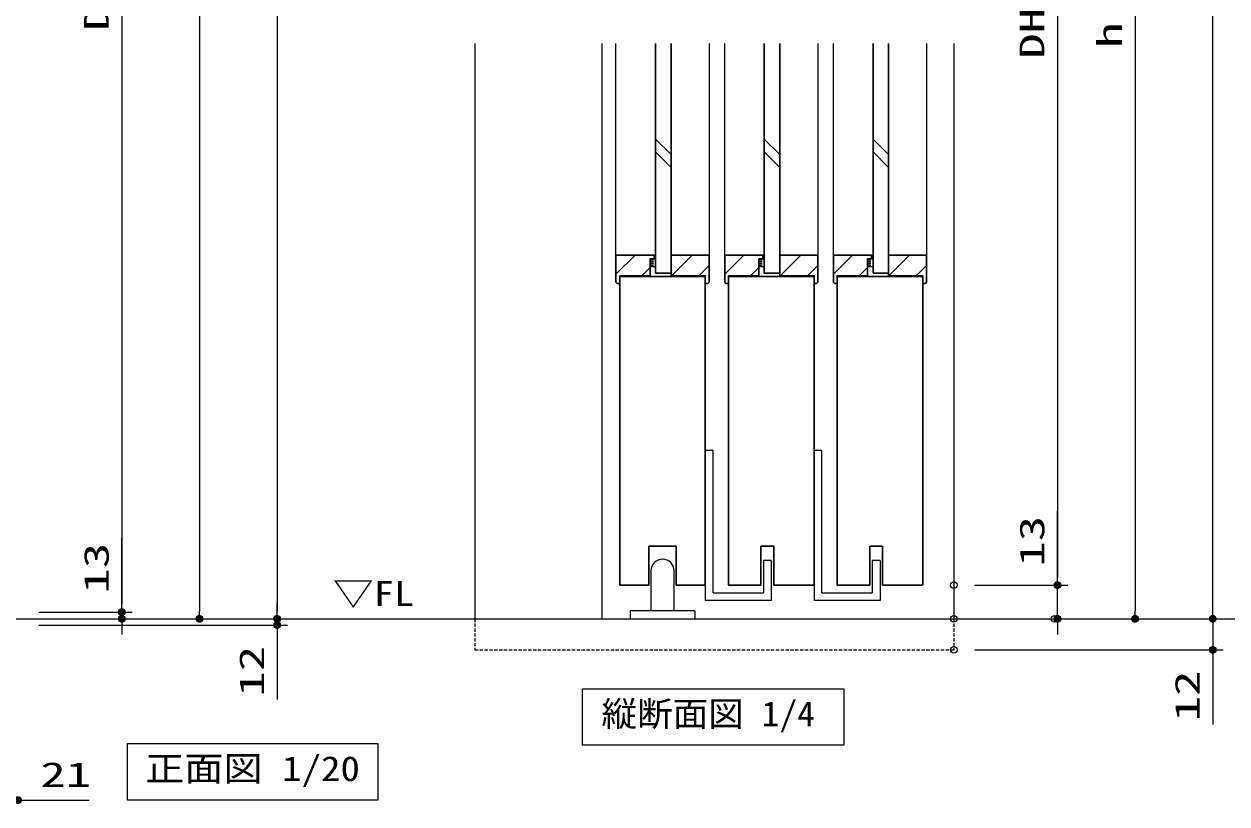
# Model space of a CAD drawing. Units: millimetres, scale not verified. Extents: x -1306 to 1306, y -607 to 607.
# Drawn here: x -709.5 to -244.9, y -83 to 218.1 of the extents above; entities that cross this region are included whole.
import ezdxf
from ezdxf.enums import TextEntityAlignment as Align

# ---------------------------------------------------------------- set-up
doc = ezdxf.new("R2010")
doc.units = ezdxf.units.MM
doc.header["$LTSCALE"] = 5
doc.header["$PDMODE"] = 32
doc.header["$PDSIZE"] = 2.5
doc.linetypes.add('USER2', pattern=[0.375, 0.25, -0.125])
for name, color, linetype, lineweight in [('0-1_線(黄)', 2, 'Continuous', 15), ('0-B_点線(水)', 6, 'USER2', 9), ('0-D_線(白)', 7, 'Continuous', 30), ('1-0_線(水)', 4, 'Continuous', 9), ('1-1_寸法線', 3, 'Continuous', 13), ('1-2_ハッチング', 6, 'Continuous', 9), ('1-4_DEFPOINTS', 7, 'Continuous', 5), ('1-5_0', 3, 'Continuous', 25), ('1-6_点線(黄)', 2, 'USER2', 15)]:
    doc.layers.add(name, color=color, linetype=linetype, lineweight=lineweight)
doc.styles.add('ＭＳ ゴシック', font='')
doc.styles.get('ＭＳ ゴシック').set_extended_font_data('MS Gothic')

# ---------------------------------------------------------------- blocks, each defined once
blk = doc.blocks.new('_DOT')
at = {"layer": '1-5_0'}
blk.add_line((-2.5, 0), (-5, 0), dxfattribs=at)
for points in [[(0, 0), (-2.5, 0), (-2.48, 0.313)], [(0, 0), (-2.48, -0.313), (-2.5, 0)], [(0, 0), (-2.48, 0.313), (-2.421, 0.622)], [(0, 0), (-2.421, -0.622), (-2.48, -0.313)], [(0, 0), (-2.421, 0.622), (-2.324, 0.92)], [(0, 0), (-2.324, -0.92), (-2.421, -0.622)], [(0, 0), (-2.324, 0.92), (-2.191, 1.204)], [(0, 0), (-2.191, -1.204), (-2.324, -0.92)], [(0, 0), (-2.191, 1.204), (-2.023, 1.469)], [(0, 0), (-2.023, -1.469), (-2.191, -1.204)], [(0, 0), (-2.023, 1.469), (-1.822, 1.711)], [(0, 0), (-1.822, -1.711), (-2.023, -1.469)], [(0, 0), (-1.822, 1.711), (-1.594, 1.926)], [(0, 0), (-1.594, -1.926), (-1.822, -1.711)], [(0, 0), (-1.594, 1.926), (-1.34, 2.111)], [(0, 0), (-1.34, -2.111), (-1.594, -1.926)], [(0, 0), (-1.34, 2.111), (-1.064, 2.262)], [(0, 0), (-1.064, -2.262), (-1.34, -2.111)], [(0, 0), (-1.064, 2.262), (-0.773, 2.378)], [(0, 0), (-0.773, -2.378), (-1.064, -2.262)], [(0, 0), (-0.773, 2.378), (-0.468, 2.456)], [(0, 0), (-0.468, -2.456), (-0.773, -2.378)], [(0, 0), (-0.468, 2.456), (-0.157, 2.495)], [(0, 0), (-0.157, -2.495), (-0.468, -2.456)], [(0, 0), (-0.157, 2.495), (0.157, 2.495)], [(0, 0), (0.157, -2.495), (-0.157, -2.495)], [(0, 0), (0.157, 2.495), (0.468, 2.456)], [(0, 0), (0.468, 2.456), (0.773, 2.378)], [(0, 0), (0.773, 2.378), (1.064, 2.262)], [(0, 0), (1.064, 2.262), (1.34, 2.111)], [(0, 0), (1.34, 2.111), (1.594, 1.926)], [(0, 0), (1.594, 1.926), (1.822, 1.711)], [(0, 0), (1.822, 1.711), (2.023, 1.469)], [(0, 0), (2.023, 1.469), (2.191, 1.204)], [(0, 0), (2.191, 1.204), (2.324, 0.92)], [(0, 0), (2.324, 0.92), (2.421, 0.622)], [(0, 0), (2.421, 0.622), (2.48, 0.313)], [(0, 0), (2.48, 0.313), (2.5, 0)], [(0, 0), (0.468, -2.456), (0.157, -2.495)], [(0, 0), (0.773, -2.378), (0.468, -2.456)], [(0, 0), (1.064, -2.262), (0.773, -2.378)], [(0, 0), (1.34, -2.111), (1.064, -2.262)], [(0, 0), (1.594, -1.926), (1.34, -2.111)], [(0, 0), (1.822, -1.711), (1.594, -1.926)], [(0, 0), (2.023, -1.469), (1.822, -1.711)], [(0, 0), (2.191, -1.204), (2.023, -1.469)], [(0, 0), (2.324, -0.92), (2.191, -1.204)], [(0, 0), (2.421, -0.622), (2.324, -0.92)], [(0, 0), (2.48, -0.313), (2.421, -0.622)], [(0, 0), (2.5, 0), (2.48, -0.313)]]:
    blk.add_solid(points, dxfattribs=at)

msp = doc.modelspace()

# ---------------------------------------------------------------- linework, layer by layer
at = {"layer": '0-1_線(黄)'}
msp.add_line((-1235.241, -11.552), (-225.69, -11.552), dxfattribs=at)
for points in [[(-493.728, -38.552), (-392.878, -38.552), (-392.878, -60.387), (-493.728, -60.387)], [(-669.49, -59.717), (-572.875, -59.717), (-572.875, -81.552), (-669.49, -81.552)]]:
    msp.add_lwpolyline(points, close=True, dxfattribs=at)
at = {"layer": '0-B_点線(水)'}
for p, q in [((-467.662, 127.082), (-465.562, 127.082)), ((-467.662, 126.457), (-465.562, 126.457)), ((-467.662, 125.832), (-465.562, 125.832)), ((-425.662, 127.082), (-423.562, 127.082)), ((-425.662, 126.457), (-423.562, 126.457)), ((-425.662, 125.832), (-423.562, 125.832)), ((-383.662, 127.082), (-381.562, 127.082)), ((-383.662, 126.457), (-381.562, 126.457)), ((-383.662, 125.832), (-381.562, 125.832)), ((-467.662, 125.207), (-465.562, 125.207)), ((-467.662, 124.582), (-465.562, 124.582)), ((-425.662, 125.207), (-423.562, 125.207)), ((-425.662, 124.582), (-423.562, 124.582)), ((-383.662, 125.207), (-381.562, 125.207)), ((-383.662, 124.582), (-381.562, 124.582))]:
    msp.add_line(p, q, dxfattribs=at)
at = {"layer": '0-D_線(白)'}
for p, q in [((-465.562, 121.948), (-465.562, 210.637)), ((-423.562, 121.948), (-423.562, 210.637)), ((-381.562, 121.948), (-381.562, 210.637)), ((-479.362, 120.948), (-479.362, 1.469)), ((-437.362, 120.948), (-437.362, 1.469)), ((-395.362, 120.948), (-395.362, 1.469)), ((-480.862, 118.448), (-480.362, 117.948)), ((-480.362, 117.948), (-479.362, 117.948)), ((-479.362, 120.698), (-446.362, 120.698)), ((-446.362, 117.948), (-445.362, 117.948)), ((-446.361, 117.948), (-446.361, 1.448)), ((-444.862, 118.448), (-445.362, 117.948)), ((-438.862, 118.448), (-438.362, 117.948)), ((-438.362, 117.948), (-437.362, 117.948)), ((-437.362, 120.698), (-404.362, 120.698)), ((-404.362, 117.948), (-403.362, 117.948)), ((-404.361, 117.948), (-404.361, 1.448)), ((-402.862, 118.448), (-403.362, 117.948)), ((-396.862, 118.448), (-396.362, 117.948)), ((-396.362, 117.948), (-395.362, 117.948)), ((-395.362, 120.698), (-362.362, 120.698)), ((-362.362, 117.948), (-361.362, 117.948)), ((-362.361, 117.948), (-362.361, 1.448)), ((-360.862, 118.448), (-361.362, 117.948)), ((-468.112, 1.469), (-479.362, 1.469)), ((-446.362, 1.469), (-457.612, 1.469)), ((-424.862, 1.469), (-437.362, 1.469)), ((-404.362, 1.469), (-419.862, 1.469)), ((-395.362, 1.469), (-382.862, 1.469)), ((-377.862, 1.469), (-362.562, 1.469))]:
    msp.add_line(p, q, dxfattribs=at)
for points in [[(-465.562, 121.948), (-459.562, 121.948), (-459.562, 210.637)], [(-423.562, 121.948), (-417.562, 121.948), (-417.562, 210.637)], [(-381.562, 121.948), (-375.562, 121.948), (-375.562, 210.637)], [(-466.162, 127.448), (-466.162, 128.948), (-480.862, 128.948), (-480.862, 118.448)], [(-466.162, 127.448), (-467.662, 127.448), (-467.662, 120.948)], [(-466.162, 127.448), (-467.662, 127.448), (-467.662, 124.448)], [(-444.862, 118.448), (-444.862, 128.948), (-459.562, 128.948), (-459.562, 120.948)], [(-424.162, 127.448), (-424.162, 128.948), (-438.862, 128.948), (-438.862, 118.448)], [(-424.162, 127.448), (-425.662, 127.448), (-425.662, 120.948)], [(-424.162, 127.448), (-425.662, 127.448), (-425.662, 124.448)], [(-402.862, 118.448), (-402.862, 128.948), (-417.562, 128.948), (-417.562, 120.948)], [(-382.162, 127.448), (-382.162, 128.948), (-396.862, 128.948), (-396.862, 118.448)], [(-382.162, 127.448), (-383.662, 127.448), (-383.662, 120.948)], [(-382.162, 127.448), (-383.662, 127.448), (-383.662, 124.448)], [(-360.862, 118.448), (-360.862, 128.948), (-375.562, 128.948), (-375.562, 120.948)], [(-479.362, 117.948), (-479.362, 120.948), (-467.662, 120.948)], [(-446.362, 117.948), (-446.362, 120.948), (-459.562, 120.948)], [(-437.362, 117.948), (-437.362, 120.948), (-425.662, 120.948)], [(-404.362, 117.948), (-404.362, 120.948), (-417.562, 120.948)], [(-395.362, 117.948), (-395.362, 120.948), (-383.662, 120.948)], [(-362.362, 117.948), (-362.362, 120.948), (-375.562, 120.948)], [(-457.612, 1.469), (-457.612, 16.469), (-468.112, 16.469), (-468.112, 1.469)], [(-424.862, 1.469), (-424.862, 16.469), (-419.862, 16.469), (-419.862, 1.469)], [(-382.862, 1.469), (-382.862, 16.469), (-377.862, 16.469), (-377.862, 1.469)]]:
    msp.add_lwpolyline(points, dxfattribs=at)
at = {"layer": '1-0_線(水)'}
for p, q in [((-535.361, 210.637), (-535.361, -11.552)), ((-486.361, 210.637), (-486.361, -11.552)), ((-480.862, 128.948), (-480.862, 210.637)), ((-444.862, 210.637), (-444.862, 128.948)), ((-438.862, 128.948), (-438.862, 210.637)), ((-402.862, 210.637), (-402.862, 128.948)), ((-396.862, 128.948), (-396.862, 210.637)), ((-360.862, 210.637), (-360.862, 128.948)), ((-350.361, 210.637), (-350.361, -11.552)), ((-459.562, 167.746), (-465.562, 173.746)), ((-417.562, 167.746), (-423.562, 173.746)), ((-375.562, 167.746), (-381.562, 173.746)), ((-459.562, 162.746), (-465.562, 168.746)), ((-417.562, 162.746), (-423.562, 168.746)), ((-375.562, 162.746), (-381.562, 168.746)), ((-466.162, 127.448), (-465.562, 127.448)), ((-424.162, 127.448), (-423.562, 127.448)), ((-382.162, 127.448), (-381.562, 127.448)), ((-467.662, 124.448), (-465.562, 124.448)), ((-425.662, 124.448), (-423.562, 124.448)), ((-383.662, 124.448), (-381.562, 124.448)), ((-462.862, 11.469), (-462.812, 11.469)), ((-467.362, 6.969), (-467.362, -8.531)), ((-458.362, -8.531), (-458.362, 6.969)), ((-443.362, -1.531), (-423.862, -1.531)), ((-401.361, -1.531), (-381.861, -1.531)), ((-450.362, -8.531), (-475.362, -8.531)), ((-475.362, -8.531), (-475.362, -11.552)), ((-450.362, -8.531), (-450.312, -8.531)), ((-450.362, -8.531), (-450.362, -11.552))]:
    msp.add_line(p, q, dxfattribs=at)
for points in [[(-443.362, -1.531), (-443.362, 53.469), (-446.362, 53.469), (-446.362, -4.531)], [(-401.361, -1.531), (-401.361, 53.469), (-404.361, 53.469), (-404.361, -4.531)], [(-420.862, 10.969), (-420.862, -4.531), (-446.362, -4.531)], [(-420.862, 10.969), (-423.862, 10.969), (-423.862, -1.531)], [(-378.861, 10.969), (-378.861, -4.531), (-404.361, -4.531)], [(-378.861, 10.969), (-381.861, 10.969), (-381.861, -1.531)]]:
    msp.add_lwpolyline(points, dxfattribs=at)
for start, end in [(90, 180), (0, 90)]:
    msp.add_arc((-462.862, 6.969), 4.5, start, end, dxfattribs=at)
at = {"layer": '1-1_寸法線'}
for p, q in [((-611.721, 465.448), (-611.721, -8.552)), ((-250.361, -8.552), (-250.361, 465.448)), ((-671.721, 457.448), (-671.721, -5.952)), ((-641.721, 459.448), (-641.721, -8.552)), ((-280.361, 435.448), (-280.361, -8.552)), ((-310.361, 425.448), (-310.361, 4.448)), ((-310.361, 4.448), (-310.361, 30.21)), ((-671.721, -5.952), (-671.721, 19.81)), ((-342.361, 1.448), (-306.361, 1.448)), ((-342.361, 1.448), (-306.361, 1.448)), ((-310.361, -11.552), (-310.361, 1.448)), ((-703.721, -8.952), (-667.721, -8.952)), ((-703.721, -8.952), (-667.721, -8.952)), ((-671.721, -11.552), (-671.721, -8.952)), ((-611.721, -8.552), (-611.721, -5.552)), ((-250.361, -8.552), (-250.361, -5.552)), ((-703.721, -11.552), (-637.721, -11.552)), ((-703.721, -11.552), (-607.721, -11.552)), ((-703.721, -11.552), (-607.721, -11.552)), ((-703.721, -11.552), (-667.721, -11.552)), ((-611.721, -11.552), (-611.721, -13.952)), ((-342.361, -11.552), (-306.361, -11.552)), ((-342.361, -11.552), (-246.361, -11.552)), ((-342.361, -11.552), (-246.361, -11.552)), ((-303.45, -11.552), (-276.361, -11.552)), ((-250.361, -11.552), (-250.361, -23.552)), ((-703.721, -13.952), (-607.721, -13.952)), ((-671.721, -14.552), (-671.721, -17.552)), ((-611.721, -16.952), (-611.721, -42.714)), ((-310.361, -14.552), (-310.361, -17.552)), ((-342.361, -23.552), (-246.361, -23.552)), ((-250.361, -26.552), (-250.361, -52.314)), ((-708.721, -81.552), (-684.387, -81.552))]:
    msp.add_line(p, q, dxfattribs=at)
at = {"layer": '1-2_ハッチング'}
for p, q in [((-480.862, 121.585), (-473.499, 128.948)), ((-459.467, 120.948), (-451.467, 128.948)), ((-438.862, 121.585), (-431.499, 128.948)), ((-417.467, 120.948), (-409.467, 128.948)), ((-396.862, 121.585), (-389.499, 128.948)), ((-375.467, 120.948), (-367.467, 128.948)), ((-470.892, 120.948), (-467.662, 124.178)), ((-448.86, 120.948), (-444.862, 124.946)), ((-428.892, 120.948), (-425.662, 124.178)), ((-406.86, 120.948), (-402.862, 124.946)), ((-386.892, 120.948), (-383.662, 124.178)), ((-364.86, 120.948), (-360.862, 124.946))]:
    msp.add_line(p, q, dxfattribs=at)
at = {"layer": '1-4_DEFPOINTS'}
for p in [(-350.361, 1.448), (-310.361, 1.448), (-671.721, -8.952), (-671.721, -11.552), (-641.721, -11.552), (-611.721, -11.552), (-611.721, -13.952), (-350.361, -11.552), (-311.45, -11.552), (-310.361, -11.552), (-280.361, -11.552), (-350.361, -23.552), (-250.361, -23.552)]:
    msp.add_point(p, dxfattribs=at)
at = {"layer": '1-6_点線(黄)'}
for p, q in [((-535.361, -11.552), (-535.361, -23.552)), ((-350.361, -11.552), (-350.361, -23.552)), ((-535.361, -23.552), (-350.361, -23.552))]:
    msp.add_line(p, q, dxfattribs=at)

# ---------------------------------------------------------------- block references
at = {"layer": '1-1_寸法線', "xscale": 0.6, "yscale": 0.6}
for p, rotation in [((-310.361, 1.448), 270), ((-310.361, 1.448), 270), ((-671.721, -8.952), 270), ((-671.721, -8.952), 270), ((-641.721, -11.552), 270), ((-611.721, -11.552), 270), ((-611.721, -11.552), 270), ((-280.361, -11.552), 270), ((-250.361, -11.552), 270), ((-250.361, -11.552), 270), ((-671.721, -11.552), 90), ((-611.721, -13.952), 90), ((-310.361, -11.552), 90), ((-250.361, -23.552), 90), ((-711.721, -81.552), 180)]:
    msp.add_blockref('_DOT', p, dxfattribs=dict(at, rotation=rotation))

# ---------------------------------------------------------------- texts
at = {"layer": '0-1_線(黄)', "style": 'ＭＳ ゴシック'}
for s, height, width, p in [('▽FL', 9.621, 1.2, (-590.194, -9.449)), ('縦断面図 1/4', 9.604, 1.05, (-486.48, -55.93)), ('正面図 1/20', 9.621, 1.15, (-662.637, -77.096))]:
    msp.add_text(s, height=height, dxfattribs=dict(at, width=width)).set_placement(p, align=Align.BOTTOM_LEFT)
at = {"layer": '1-1_寸法線', "style": 'ＭＳ ゴシック', "width": 1.5}
for s, p in [('DH', (-673.87, 215.51)), ('DH', (-312.51, 204.71)), ('h', (-282.51, 208.924)), ('13', (-312.51, 8.591)), ('13', (-673.87, -1.809)), ('12', (-613.87, -41.571)), ('12', (-252.51, -51.171))]:
    msp.add_text(s, height=9.604, rotation=90, dxfattribs=at).set_placement(p, align=Align.BOTTOM_LEFT)
msp.add_text('21', height=9.604, dxfattribs=at).set_placement((-703.149, -79.403), align=Align.BOTTOM_LEFT)

doc.saveas('drawing.dxf')
